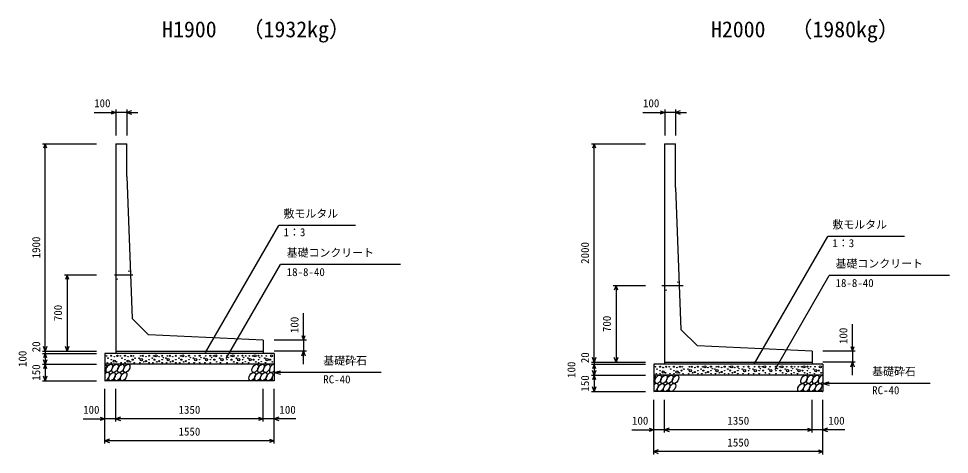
# Model space of a CAD drawing. Units: millimetres, scale not verified. Extents: x -67200 to 67200, y -23760 to 23760.
# Drawn here: x 29523 to 38045, y 4849 to 8840 of the extents above; entities that cross this region are included whole.
import ezdxf
from ezdxf.enums import TextEntityAlignment as Align

# ---------------------------------------------------------------- set-up
doc = ezdxf.new("R2010")
doc.units = ezdxf.units.MM
doc.header["$LTSCALE"] = 80
doc.linetypes.add('CHAIN1', pattern=[8, 5, -1, 1, -1])
doc.linetypes.add('DOTTED', pattern=[1.75, 0.25, -1.5])
for name, color, linetype, lineweight in [('0-0_CENTER', 7, 'CHAIN1', 25), ('0-1_DIM', 7, 'Continuous', 25), ('0-3_HATCH', 6, 'Continuous', 25), ('0-6_OUTLINE', 1, 'Continuous', 25), ('0-7_OUTLINE2', 4, 'DOTTED', 25), ('0-8_TXT', 7, 'Continuous', 25)]:
    doc.layers.add(name, color=color, linetype=linetype, lineweight=lineweight)
doc.styles.add('ＭＳ ゴシック', font='')
doc.styles.get('ＭＳ ゴシック').set_extended_font_data('MS Gothic')

msp = doc.modelspace()

# ---------------------------------------------------------------- linework, layer by layer
at = {"layer": '0-0_CENTER'}
for p, q in [((30399.4, 6494.21), (30567.2, 6494.21)), ((35411.92, 6394.21), (35608.83, 6394.21))]:
    msp.add_line(p, q, dxfattribs=at)
at = {"layer": '0-1_DIM'}
for p, q in [((30213.49, 7981.1), (30413.04, 7981.1)), ((30413.04, 8006.1), (30413.04, 7769.21)), ((30513.04, 7981.1), (30413.04, 7981.1)), ((30513.04, 8006.1), (30513.04, 7769.21)), ((30513.04, 7981.1), (30613.04, 7981.1)), ((35238.85, 7981.1), (35438.39, 7981.1)), ((35438.39, 8006.1), (35438.39, 7769.21)), ((35538.39, 7981.1), (35438.39, 7981.1)), ((35538.39, 8006.1), (35538.39, 7769.21)), ((35538.39, 7981.1), (35638.39, 7981.1)), ((29742.32, 7694.21), (30237.32, 7694.21)), ((29767.32, 5794.21), (29767.32, 7694.21)), ((34767.68, 7694.21), (35262.68, 7694.21)), ((34792.68, 5694.21), (34792.68, 7694.21)), ((31234.47, 5782.31), (31905.74, 6944.99)), ((32608.15, 6944.99), (31905.74, 6944.99)), ((36259.82, 5682.31), (36931.09, 6844.99)), ((37633.51, 6844.99), (36931.09, 6844.99)), ((31423.95, 5727.92), (31920.22, 6587.48)), ((33019.76, 6587.48), (31920.22, 6587.48)), ((29942.32, 6494.21), (30237.32, 6494.21)), ((29967.32, 6494.21), (29967.32, 5794.21)), ((36449.3, 5627.92), (36945.57, 6487.48)), ((38045.12, 6487.48), (36945.57, 6487.48)), ((34967.68, 6394.21), (35262.68, 6394.21)), ((34992.68, 6394.21), (34992.68, 5694.21)), ((32132.32, 5894.21), (32132.32, 6141.9)), ((37157.68, 5794.21), (37157.68, 6041.9)), ((32157.32, 5894.21), (31862.32, 5894.21)), ((32132.32, 5894.21), (32132.32, 5794.21)), ((29742.32, 5794.21), (30237.32, 5794.21)), ((29742.32, 5774.21), (30237.32, 5774.21)), ((29767.32, 5794.21), (29767.32, 5774.21)), ((29767.32, 5774.21), (29767.32, 5674.21)), ((32157.32, 5794.21), (31862.32, 5794.21)), ((32132.32, 5674.21), (32132.32, 5794.21)), ((37182.68, 5794.21), (36887.68, 5794.21)), ((37157.68, 5794.21), (37157.68, 5694.21)), ((29742.32, 5674.21), (30237.32, 5674.21)), ((29767.32, 5674.21), (29767.32, 5524.21)), ((34767.68, 5694.21), (35262.68, 5694.21)), ((34767.68, 5674.21), (35262.68, 5674.21)), ((34792.68, 5694.21), (34792.68, 5674.21)), ((34792.68, 5674.21), (34792.68, 5574.21)), ((37182.68, 5694.21), (36887.68, 5694.21)), ((37157.68, 5574.21), (37157.68, 5694.21)), ((31862.32, 5599.21), (31920.28, 5614.74)), ((32842.64, 5599.21), (31862.32, 5599.21)), ((31862.32, 5599.21), (31920.28, 5583.68)), ((34767.68, 5574.21), (35262.68, 5574.21)), ((34792.68, 5574.21), (34792.68, 5424.21)), ((29742.32, 5524.21), (30237.32, 5524.21)), ((36887.68, 5499.21), (36945.63, 5514.74)), ((37868, 5499.21), (36887.68, 5499.21)), ((36887.68, 5499.21), (36945.63, 5483.68)), ((30312.32, 4949.21), (30312.32, 5449.21)), ((30412.32, 5149.21), (30412.32, 5449.21)), ((31762.32, 5149.21), (31762.32, 5449.21)), ((31762.32, 5149.21), (31762.32, 5449.21)), ((31862.32, 4949.21), (31862.32, 5449.21)), ((34767.68, 5424.21), (35262.68, 5424.21)), ((35337.68, 4849.21), (35337.68, 5349.21)), ((35437.68, 5049.21), (35437.68, 5349.21)), ((36787.68, 5049.21), (36787.68, 5349.21)), ((36787.68, 5049.21), (36787.68, 5349.21)), ((36887.68, 4849.21), (36887.68, 5349.21)), ((30112.78, 5174.21), (30312.32, 5174.21)), ((30412.32, 5174.21), (30312.32, 5174.21)), ((31762.32, 5174.21), (30412.32, 5174.21)), ((31862.32, 5174.21), (31762.32, 5174.21)), ((32061.87, 5174.21), (31862.32, 5174.21)), ((35138.13, 5074.21), (35337.68, 5074.21)), ((35437.68, 5074.21), (35337.68, 5074.21)), ((36787.68, 5074.21), (35437.68, 5074.21)), ((36887.68, 5074.21), (36787.68, 5074.21)), ((37087.22, 5074.21), (36887.68, 5074.21)), ((31862.32, 4974.21), (30312.32, 4974.21)), ((36887.68, 4874.21), (35337.68, 4874.21))]:
    msp.add_line(p, q, dxfattribs=at)
for points in [[(30370.75, 7996.49), (30413.04, 7981.1), (30370.75, 7965.71)], [(30555.32, 7996.49), (30513.04, 7981.1), (30555.32, 7965.71)], [(35396.11, 7996.49), (35438.39, 7981.1), (35396.11, 7965.71)], [(35580.68, 7996.49), (35538.39, 7981.1), (35580.68, 7965.71)], [(29782.71, 7651.92), (29767.32, 7694.21), (29751.93, 7651.92)], [(34808.07, 7651.92), (34792.68, 7694.21), (34777.29, 7651.92)], [(29982.71, 6451.92), (29967.32, 6494.21), (29951.93, 6451.92)], [(35008.07, 6351.92), (34992.68, 6394.21), (34977.29, 6351.92)], [(32116.93, 5936.49), (32132.32, 5894.21), (32147.71, 5936.49)], [(29782.71, 5836.49), (29767.32, 5794.21), (29751.93, 5836.49)], [(29982.71, 5836.49), (29967.32, 5794.21), (29951.93, 5836.49)], [(37142.29, 5836.49), (37157.68, 5794.21), (37173.07, 5836.49)], [(29782.71, 5731.92), (29767.32, 5774.21), (29751.93, 5731.92)], [(29782.71, 5716.49), (29767.32, 5674.21), (29751.93, 5716.49)], [(32116.93, 5751.92), (32132.32, 5794.21), (32147.71, 5751.92)], [(34808.07, 5736.49), (34792.68, 5694.21), (34777.29, 5736.49)], [(35008.07, 5736.49), (34992.68, 5694.21), (34977.29, 5736.49)], [(29782.71, 5631.92), (29767.32, 5674.21), (29751.93, 5631.92)], [(34808.07, 5631.92), (34792.68, 5674.21), (34777.29, 5631.92)], [(37142.29, 5651.92), (37157.68, 5694.21), (37173.07, 5651.92)], [(29782.71, 5566.49), (29767.32, 5524.21), (29751.93, 5566.49)], [(34808.07, 5616.49), (34792.68, 5574.21), (34777.29, 5616.49)], [(34808.07, 5531.92), (34792.68, 5574.21), (34777.29, 5531.92)], [(34808.07, 5466.49), (34792.68, 5424.21), (34777.29, 5466.49)], [(30270.04, 5189.6), (30312.32, 5174.21), (30270.04, 5158.82)], [(30454.61, 5189.6), (30412.32, 5174.21), (30454.61, 5158.82)], [(31720.04, 5189.6), (31762.32, 5174.21), (31720.04, 5158.82)], [(31904.61, 5189.6), (31862.32, 5174.21), (31904.61, 5158.82)], [(35295.39, 5089.6), (35337.68, 5074.21), (35295.39, 5058.82)], [(35479.96, 5089.6), (35437.68, 5074.21), (35479.96, 5058.82)], [(36745.39, 5089.6), (36787.68, 5074.21), (36745.39, 5058.82)], [(36929.96, 5089.6), (36887.68, 5074.21), (36929.96, 5058.82)], [(30354.61, 4989.6), (30312.32, 4974.21), (30354.61, 4958.82)], [(31820.04, 4989.6), (31862.32, 4974.21), (31820.04, 4958.82)], [(35379.96, 4889.6), (35337.68, 4874.21), (35379.96, 4858.82)], [(36845.39, 4889.6), (36887.68, 4874.21), (36845.39, 4858.82)]]:
    msp.add_lwpolyline(points, dxfattribs=at)
at = {"layer": '0-3_HATCH'}
for centre, radius in [((30328.29, 5751.38), 2.5), ((30342.31, 5730.37), 2.5), ((30371.18, 5752.26), 5), ((30371.18, 5716.37), 2.5), ((30399.22, 5703.23), 10), ((30399.22, 5744.38), 2.5), ((30427.26, 5751.38), 5), ((30454.39, 5751.38), 2.5), ((30468.41, 5730.37), 2.5), ((30497.29, 5752.26), 5), ((30497.29, 5716.37), 2.5), ((30525.33, 5703.23), 10), ((30525.33, 5744.38), 2.5), ((30553.36, 5751.38), 5), ((30567.38, 5716.37), 5), ((30574.39, 5751.38), 2.5), ((30588.41, 5730.37), 2.5), ((30626.23, 5730.37), 2.5), ((30647.26, 5716.37), 10), ((30640.25, 5751.38), 2.5), ((30661.28, 5751.38), 5), ((30689.32, 5744.38), 2.5), ((30717.35, 5752.26), 5), ((30717.35, 5716.37), 2.5), ((30746.23, 5730.37), 2.5), ((30760.25, 5751.38), 2.5), ((30767.26, 5716.37), 5), ((30781.28, 5751.38), 10), ((30809.32, 5744.38), 2.5), ((30837.35, 5752.26), 5), ((30837.35, 5716.37), 2.5), ((30848.69, 5734.69), 2.5), ((30871.45, 5730.37), 2.5), ((30892.48, 5716.37), 10), ((30885.47, 5751.38), 2.5), ((30906.5, 5751.38), 5), ((30934.54, 5744.38), 2.5), ((30962.58, 5752.26), 5), ((30962.58, 5716.37), 2.5), ((30991.45, 5730.37), 2.5), ((31005.47, 5751.38), 2.5), ((31012.48, 5716.37), 5), ((31026.5, 5751.38), 10), ((31054.54, 5744.38), 2.5), ((31082.58, 5752.26), 5), ((31082.58, 5716.37), 2.5), ((31093.92, 5734.69), 2.5), ((31123.38, 5730.37), 2.5), ((31144.41, 5716.37), 10), ((31137.4, 5751.38), 2.5), ((31181.02, 5752.26), 5), ((31181.02, 5716.37), 2.5), ((31192.36, 5734.69), 2.5), ((31221.82, 5730.37), 2.5), ((31242.85, 5716.37), 10), ((31235.84, 5751.38), 2.5), ((31278.01, 5752.26), 5), ((31278.01, 5716.37), 2.5), ((31289.35, 5734.69), 2.5), ((31307.71, 5751.38), 2.5), ((31314.72, 5716.37), 5), ((31328.74, 5751.38), 10), ((31364.09, 5730.37), 2.5), ((31385.12, 5716.37), 10), ((31378.11, 5751.38), 2.5), ((31431.4, 5752.26), 5), ((31431.4, 5716.37), 2.5), ((31442.74, 5734.69), 2.5), ((31465.37, 5751.38), 2.5), ((31472.38, 5716.37), 5), ((31486.4, 5751.38), 10), ((31517.06, 5730.37), 2.5), ((31538.09, 5716.37), 10), ((31531.08, 5751.38), 2.5), ((31573.26, 5752.26), 5), ((31573.26, 5716.37), 2.5), ((31584.6, 5734.69), 2.5), ((31602.96, 5751.38), 2.5), ((31622.19, 5730.37), 2.5), ((31643.22, 5716.37), 10), ((31636.21, 5751.38), 2.5), ((31666.99, 5751.38), 2.5), ((31674.01, 5716.37), 5), ((31688.03, 5751.38), 10), ((31719.79, 5752.26), 5), ((31719.79, 5716.37), 2.5), ((31731.13, 5734.69), 2.5), ((31749.49, 5751.38), 2.5), ((31776.48, 5730.37), 2.5), ((31797.51, 5716.37), 10), ((31790.5, 5751.38), 2.5), ((31824.64, 5716.37), 5), ((31838.66, 5751.38), 10), ((30335.3, 5688.35), 2.5), ((30371.18, 5688.35), 2.5), ((30420.25, 5696.23), 2.5), ((30461.4, 5688.35), 2.5), ((30497.29, 5688.35), 2.5), ((30546.35, 5696.23), 2.5), ((30581.4, 5688.35), 2.5), ((30633.24, 5688.35), 2.5), ((30668.29, 5696.23), 2.5), ((30689.32, 5703.23), 5), ((30717.35, 5688.35), 2.5), ((30753.24, 5688.35), 2.5), ((30788.29, 5696.23), 2.5), ((30809.32, 5703.23), 5), ((30837.35, 5688.35), 2.5), ((30878.46, 5688.35), 2.5), ((30913.51, 5696.23), 2.5), ((30934.54, 5703.23), 5), ((30962.58, 5688.35), 2.5), ((30998.46, 5688.35), 2.5), ((31033.51, 5696.23), 2.5), ((31054.54, 5703.23), 5), ((31082.58, 5688.35), 2.5), ((31130.39, 5688.35), 2.5), ((31181.02, 5688.35), 2.5), ((31228.83, 5688.35), 2.5), ((31278.01, 5688.35), 2.5), ((31335.75, 5696.23), 2.5), ((31371.1, 5688.35), 2.5), ((31431.4, 5688.35), 2.5), ((31493.41, 5696.23), 2.5), ((31524.07, 5688.35), 2.5), ((31573.26, 5688.35), 2.5), ((31597.92, 5698.02), 2.5), ((31629.2, 5688.35), 2.5), ((31695.03, 5696.23), 2.5), ((31719.79, 5688.35), 2.5), ((31744.45, 5698.02), 2.5), ((31783.49, 5688.35), 2.5), ((31845.67, 5696.23), 2.5), ((35353.65, 5651.38), 2.5), ((35367.67, 5630.37), 2.5), ((35396.54, 5652.26), 5), ((35424.58, 5644.38), 2.5), ((35452.62, 5651.38), 5), ((35479.75, 5651.38), 2.5), ((35493.77, 5630.37), 2.5), ((35522.64, 5652.26), 5), ((35550.68, 5644.38), 2.5), ((35578.72, 5651.38), 5), ((35599.75, 5651.38), 2.5), ((35613.77, 5630.37), 2.5), ((35651.59, 5630.37), 2.5), ((35672.62, 5616.37), 10), ((35665.61, 5651.38), 2.5), ((35686.64, 5651.38), 5), ((35714.67, 5644.38), 2.5), ((35742.71, 5652.26), 5), ((35771.59, 5630.37), 2.5), ((35785.61, 5651.38), 2.5), ((35806.64, 5651.38), 10), ((35834.67, 5644.38), 2.5), ((35862.71, 5652.26), 5), ((35874.05, 5634.69), 2.5), ((35896.81, 5630.37), 2.5), ((35917.84, 5616.37), 10), ((35910.83, 5651.38), 2.5), ((35931.86, 5651.38), 5), ((35959.9, 5644.38), 2.5), ((35987.94, 5652.26), 5), ((36016.81, 5630.37), 2.5), ((36030.83, 5651.38), 2.5), ((36051.86, 5651.38), 10), ((36079.9, 5644.38), 2.5), ((36107.94, 5652.26), 5), ((36119.28, 5634.69), 2.5), ((36148.74, 5630.37), 2.5), ((36169.77, 5616.37), 10), ((36162.75, 5651.38), 2.5), ((36206.37, 5652.26), 5), ((36217.71, 5634.69), 2.5), ((36247.17, 5630.37), 2.5), ((36268.2, 5616.37), 10), ((36261.19, 5651.38), 2.5), ((36303.37, 5652.26), 5), ((36314.71, 5634.69), 2.5), ((36333.07, 5651.38), 2.5), ((36354.1, 5651.38), 10), ((36389.45, 5630.37), 2.5), ((36410.48, 5616.37), 10), ((36403.46, 5651.38), 2.5), ((36456.76, 5652.26), 5), ((36468.1, 5634.69), 2.5), ((36490.73, 5651.38), 2.5), ((36511.76, 5651.38), 10), ((36542.42, 5630.37), 2.5), ((36563.45, 5616.37), 10), ((36556.44, 5651.38), 2.5), ((36598.61, 5652.26), 5), ((36609.95, 5634.69), 2.5), ((36628.31, 5651.38), 2.5), ((36647.55, 5630.37), 2.5), ((36668.58, 5616.37), 10), ((36661.57, 5651.38), 2.5), ((36692.35, 5651.38), 2.5), ((36713.38, 5651.38), 10), ((36745.15, 5652.26), 5), ((36756.49, 5634.69), 2.5), ((36774.85, 5651.38), 2.5), ((36801.84, 5630.37), 2.5), ((36822.87, 5616.37), 10), ((36815.86, 5651.38), 2.5), ((36864.02, 5651.38), 10), ((35360.66, 5588.35), 2.5), ((35396.54, 5616.37), 2.5), ((35396.54, 5588.35), 2.5), ((35424.58, 5603.23), 10), ((35445.61, 5596.23), 2.5), ((35486.76, 5588.35), 2.5), ((35522.64, 5616.37), 2.5), ((35522.64, 5588.35), 2.5), ((35550.68, 5603.23), 10), ((35571.71, 5596.23), 2.5), ((35592.74, 5616.37), 5), ((35606.76, 5588.35), 2.5), ((35658.6, 5588.35), 2.5), ((35693.64, 5596.23), 2.5), ((35714.67, 5603.23), 5), ((35742.71, 5616.37), 2.5), ((35742.71, 5588.35), 2.5), ((35778.6, 5588.35), 2.5), ((35792.62, 5616.37), 5), ((35813.64, 5596.23), 2.5), ((35834.67, 5603.23), 5), ((35862.71, 5616.37), 2.5), ((35862.71, 5588.35), 2.5), ((35903.82, 5588.35), 2.5), ((35938.87, 5596.23), 2.5), ((35959.9, 5603.23), 5), ((35987.94, 5616.37), 2.5), ((35987.94, 5588.35), 2.5), ((36023.82, 5588.35), 2.5), ((36037.84, 5616.37), 5), ((36058.87, 5596.23), 2.5), ((36079.9, 5603.23), 5), ((36107.94, 5616.37), 2.5), ((36107.94, 5588.35), 2.5), ((36155.75, 5588.35), 2.5), ((36206.37, 5616.37), 2.5), ((36206.37, 5588.35), 2.5), ((36254.18, 5588.35), 2.5), ((36303.37, 5616.37), 2.5), ((36303.37, 5588.35), 2.5), ((36340.08, 5616.37), 5), ((36361.11, 5596.23), 2.5), ((36396.46, 5588.35), 2.5), ((36456.76, 5616.37), 2.5), ((36456.76, 5588.35), 2.5), ((36497.74, 5616.37), 5), ((36518.77, 5596.23), 2.5), ((36549.43, 5588.35), 2.5), ((36598.61, 5616.37), 2.5), ((36598.61, 5588.35), 2.5), ((36623.27, 5598.02), 2.5), ((36654.56, 5588.35), 2.5), ((36699.36, 5616.37), 5), ((36720.39, 5596.23), 2.5), ((36745.15, 5616.37), 2.5), ((36745.15, 5588.35), 2.5), ((36769.81, 5598.02), 2.5), ((36808.85, 5588.35), 2.5), ((36850, 5616.37), 5), ((36871.03, 5596.23), 2.5)]:
    msp.add_circle(centre, radius, dxfattribs=at)
for centre, start_param, end_param in [((30299.96, 5636.7), 4.385593, 6.6745444), ((31848.46, 5636.7), 0.3357715, 4.4411806), ((30325.28, 5561.71), 3.5111464, 7.548991), ((31873.78, 5561.71), 1.2110787, 3.5658734), ((35325.31, 5536.7), 4.385593, 6.6745444), ((36873.82, 5536.7), 0.3357715, 4.4411806), ((35350.63, 5461.71), 3.5111464, 7.548991), ((36899.14, 5461.71), 1.2110787, 3.5658734)]:
    msp.add_ellipse(centre, major_axis=(21.81, 35.31), ratio=0.5792, start_param=start_param, end_param=end_param, dxfattribs=at)
for centre in [(30353.17, 5636.7), (30406.37, 5636.7), (30459.58, 5636.7), (30512.79, 5636.7), (31688.84, 5636.7), (31742.05, 5636.7), (31795.25, 5636.7), (30378.49, 5561.71), (30431.69, 5561.71), (30484.9, 5561.71), (31660.95, 5561.71), (31714.16, 5561.71), (31767.37, 5561.71), (31820.57, 5561.71), (35378.52, 5536.7), (35431.73, 5536.7), (35484.94, 5536.7), (35538.15, 5536.7), (36714.19, 5536.7), (36767.4, 5536.7), (36820.61, 5536.7), (35403.84, 5461.71), (35457.05, 5461.71), (35510.26, 5461.71), (36686.31, 5461.71), (36739.51, 5461.71), (36792.72, 5461.71), (36845.93, 5461.71)]:
    msp.add_ellipse(centre, major_axis=(21.81, 35.31), ratio=0.5792, dxfattribs=at)
at = {"layer": '0-6_OUTLINE'}
for p, q in [((30412.32, 7694.21), (30512.32, 7694.21)), ((30412.32, 7694.21), (30412.32, 5774.21)), ((30512.32, 7394.21), (30512.32, 7694.21)), ((35437.68, 7694.21), (35537.68, 7694.21)), ((35437.68, 7694.21), (35437.68, 5674.21)), ((35537.68, 7294.21), (35537.68, 7694.21)), ((30512.32, 7394.21), (30562.32, 6094.21)), ((35537.68, 7294.21), (35587.68, 5994.21)), ((30562.32, 6094.21), (30712.32, 5944.21)), ((35587.68, 5994.21), (35737.68, 5844.21)), ((31762.32, 5894.21), (30712.32, 5944.21)), ((31762.32, 5894.21), (31762.32, 5774.21)), ((36787.68, 5794.21), (35737.68, 5844.21)), ((30412.32, 5794.21), (31762.32, 5794.21)), ((31862.32, 5774.21), (31862.32, 5524.21)), ((36787.68, 5794.21), (36787.68, 5674.21)), ((31862.32, 5674.21), (30312.32, 5674.21)), ((35437.68, 5694.21), (36787.68, 5694.21)), ((36887.68, 5674.21), (36887.68, 5424.21)), ((36887.68, 5574.21), (35337.68, 5574.21)), ((31862.32, 5524.21), (30312.32, 5524.21)), ((36887.68, 5424.21), (35337.68, 5424.21))]:
    msp.add_line(p, q, dxfattribs=at)
for points in [[(31862.32, 5774.21), (30312.32, 5774.21), (30312.32, 5524.21)], [(36887.68, 5674.21), (35337.68, 5674.21), (35337.68, 5424.21)]]:
    msp.add_lwpolyline(points, dxfattribs=at)
at = {"layer": '0-7_OUTLINE2'}
for p, q in [((30545.78, 6524.21), (30412.32, 6534.21)), ((30412.32, 6454.21), (30548.09, 6464.21)), ((35571.14, 6424.21), (35437.68, 6434.21)), ((35437.68, 6354.21), (35573.45, 6364.21))]:
    msp.add_line(p, q, dxfattribs=at)

# ---------------------------------------------------------------- texts
at = {"layer": '0-1_DIM', "style": 'ＭＳ ゴシック'}
for s, p in [('100', (30214.4, 8006.1)), ('100', (35239.75, 8006.1)), ('敷モルタル', (31948.59, 6994.99)), ('敷モルタル', (36973.94, 6894.99)), ('1：3', (31948.59, 6824.87)), ('1：3', (36973.94, 6724.87)), ('基礎コンクリート', (31977.47, 6637.48)), ('基礎コンクリート', (37002.83, 6537.48)), ('18-8-40', (31977.47, 6459.85)), ('18-8-40', (37002.83, 6359.85)), ('基礎砕石', (32312.57, 5649.21)), ('基礎砕石', (37337.93, 5549.21)), ('RC-40', (32312.57, 5477.83)), ('RC-40', (37337.93, 5377.83)), ('100', (30113.68, 5199.21)), ('1350', (30987.32, 5199.21)), ('100', (31910.96, 5199.21)), ('100', (35139.04, 5099.21)), ('1350', (36012.68, 5099.21)), ('100', (36936.32, 5099.21)), ('1550', (30987.32, 4999.21)), ('1550', (36012.68, 4899.21))]:
    msp.add_text(s, height=73.31, dxfattribs=at).set_placement(p, align=Align.BOTTOM_LEFT)
for s, p in [('1900', (29742.32, 6644.21)), ('2000', (34767.68, 6594.21)), ('700', (29942.32, 6069.21)), ('100', (32107.32, 5959.85)), ('700', (34967.68, 5969.21)), ('100', (37132.68, 5859.85)), ('20', (29742.32, 5784.27)), ('100', (29617.32, 5649.21)), ('20', (34767.68, 5684.27)), ('150', (29742.32, 5524.21)), ('100', (34642.68, 5549.21)), ('150', (34767.68, 5424.21))]:
    msp.add_text(s, height=73.31, rotation=90, dxfattribs=at).set_placement(p, align=Align.BOTTOM_LEFT)
at = {"layer": '0-8_TXT', "style": 'ＭＳ ゴシック'}
for s, p in [('H1900', (30837.32, 8624.45)), ('（1932kg）', (31565.94, 8624.45)), ('H2000', (35862.68, 8624.45)), ('（1980kg）', (36591.3, 8624.45))]:
    msp.add_text(s, height=146.6, dxfattribs=at).set_placement(p, align=Align.BOTTOM_LEFT)

doc.saveas('drawing.dxf')
